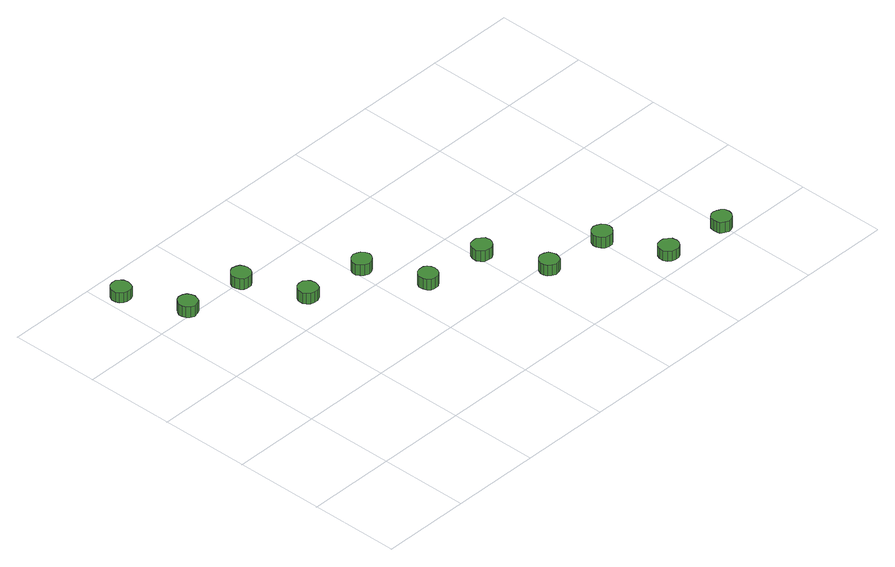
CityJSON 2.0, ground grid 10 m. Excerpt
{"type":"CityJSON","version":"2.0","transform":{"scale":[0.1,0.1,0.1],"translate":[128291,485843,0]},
"CityObjects":{
"tree1":{"type":"SolitaryVegetationObject","attributes":{"function":"something"},"geometry":[{"type":"MultiSurface","lod":"1","boundaries":[[[0,1,2,3,4,5,6,7,8,9,10,11,12,13,14]],[[15,16,17,18,19,20,21,22,23,24,25,26,27,28,29]],[[0,29,28,1]],[[1,28,27,2]],[[2,27,26,3]],[[3,26,25,4]],[[4,25,24,5]],[[5,24,23,6]],[[6,23,22,7]],[[7,22,21,8]],[[8,21,20,9]],[[9,20,19,10]],[[10,19,18,11]],[[11,18,17,12]],[[12,17,16,13]],[[13,16,15,14]],[[14,15,29,0]]]}]},
"tree2":{"type":"SolitaryVegetationObject","attributes":{"function":"something"},"geometry":[{"type":"MultiSurface","lod":"1","boundaries":[[[30,31,32,33,34,35,36,37,38,39,40,41,42,43,44]],[[45,46,47,48,49,50,51,52,53,54,55,56,57,58,59]],[[30,59,58,31]],[[31,58,57,32]],[[32,57,56,33]],[[33,56,55,34]],[[34,55,54,35]],[[35,54,53,36]],[[36,53,52,37]],[[37,52,51,38]],[[38,51,50,39]],[[39,50,49,40]],[[40,49,48,41]],[[41,48,47,42]],[[42,47,46,43]],[[43,46,45,44]],[[44,45,59,30]]]}]},
"tree3":{"type":"SolitaryVegetationObject","attributes":{"function":"something"},"geometry":[{"type":"MultiSurface","lod":"1","boundaries":[[[60,61,62,63,64,65,66,67,68,69,70,71,72,73,74]],[[75,76,77,78,79,80,81,82,83,84,85,86,87,88,89]],[[60,89,88,61]],[[61,88,87,62]],[[62,87,86,63]],[[63,86,85,64]],[[64,85,84,65]],[[65,84,83,66]],[[66,83,82,67]],[[67,82,81,68]],[[68,81,80,69]],[[69,80,79,70]],[[70,79,78,71]],[[71,78,77,72]],[[72,77,76,73]],[[73,76,75,74]],[[74,75,89,60]]]}]},
"tree4":{"type":"SolitaryVegetationObject","attributes":{"function":"something"},"geometry":[{"type":"MultiSurface","lod":"1","boundaries":[[[90,91,92,93,94,95,96,97,98,99,100,101,102,103,104]],[[105,106,107,108,109,110,111,112,113,114,115,116,117,118,119]],[[90,119,118,91]],[[91,118,117,92]],[[92,117,116,93]],[[93,116,115,94]],[[94,115,114,95]],[[95,114,113,96]],[[96,113,112,97]],[[97,112,111,98]],[[98,111,110,99]],[[99,110,109,100]],[[100,109,108,101]],[[101,108,107,102]],[[102,107,106,103]],[[103,106,105,104]],[[104,105,119,90]]]}]},
"tree5":{"type":"SolitaryVegetationObject","attributes":{"function":"something"},"geometry":[{"type":"MultiSurface","lod":"1","boundaries":[[[120,121,122,123,124,125,126,127,128,129,130,131,132,133,134]],[[135,136,137,138,139,140,141,142,143,144,145,146,147,148,149]],[[120,149,148,121]],[[121,148,147,122]],[[122,147,146,123]],[[123,146,145,124]],[[124,145,144,125]],[[125,144,143,126]],[[126,143,142,127]],[[127,142,141,128]],[[128,141,140,129]],[[129,140,139,130]],[[130,139,138,131]],[[131,138,137,132]],[[132,137,136,133]],[[133,136,135,134]],[[134,135,149,120]]]}]},
"tree6":{"type":"SolitaryVegetationObject","attributes":{"function":"something"},"geometry":[{"type":"MultiSurface","lod":"1","boundaries":[[[150,151,152,153,154,155,156,157,158,159,160,161,162,163,164]],[[165,166,167,168,169,170,171,172,173,174,175,176,177,178,179]],[[150,179,178,151]],[[151,178,177,152]],[[152,177,176,153]],[[153,176,175,154]],[[154,175,174,155]],[[155,174,173,156]],[[156,173,172,157]],[[157,172,171,158]],[[158,171,170,159]],[[159,170,169,160]],[[160,169,168,161]],[[161,168,167,162]],[[162,167,166,163]],[[163,166,165,164]],[[164,165,179,150]]]}]},
"tree7":{"type":"SolitaryVegetationObject","attributes":{"function":"something"},"geometry":[{"type":"MultiSurface","lod":"1","boundaries":[[[180,181,182,183,184,185,186,187,188,189,190,191,192,193,194]],[[195,196,197,198,199,200,201,202,203,204,205,206,207,208,209]],[[180,209,208,181]],[[181,208,207,182]],[[182,207,206,183]],[[183,206,205,184]],[[184,205,204,185]],[[185,204,203,186]],[[186,203,202,187]],[[187,202,201,188]],[[188,201,200,189]],[[189,200,199,190]],[[190,199,198,191]],[[191,198,197,192]],[[192,197,196,193]],[[193,196,195,194]],[[194,195,209,180]]]}]},
"tree8":{"type":"SolitaryVegetationObject","attributes":{"function":"something"},"geometry":[{"type":"MultiSurface","lod":"1","boundaries":[[[210,211,212,213,214,215,216,217,218,219,220,221,222,223,224]],[[225,226,227,228,229,230,231,232,233,234,235,236,237,238,239]],[[210,239,238,211]],[[211,238,237,212]],[[212,237,236,213]],[[213,236,235,214]],[[214,235,234,215]],[[215,234,233,216]],[[216,233,232,217]],[[217,232,231,218]],[[218,231,230,219]],[[219,230,229,220]],[[220,229,228,221]],[[221,228,227,222]],[[222,227,226,223]],[[223,226,225,224]],[[224,225,239,210]]]}]},
"tree9":{"type":"SolitaryVegetationObject","attributes":{"function":"something"},"geometry":[{"type":"MultiSurface","lod":"1","boundaries":[[[240,241,242,243,244,245,246,247,248,249,250,251,252,253,254]],[[255,256,257,258,259,260,261,262,263,264,265,266,267,268,269]],[[240,269,268,241]],[[241,268,267,242]],[[242,267,266,243]],[[243,266,265,244]],[[244,265,264,245]],[[245,264,263,246]],[[246,263,262,247]],[[247,262,261,248]],[[248,261,260,249]],[[249,260,259,250]],[[250,259,258,251]],[[251,258,257,252]],[[252,257,256,253]],[[253,256,255,254]],[[254,255,269,240]]]}]},
"tree10":{"type":"SolitaryVegetationObject","attributes":{"function":"something"},"geometry":[{"type":"MultiSurface","lod":"1","boundaries":[[[270,271,272,273,274,275,276,277,278,279,280,281,282,283,284]],[[285,286,287,288,289,290,291,292,293,294,295,296,297,298,299]],[[270,299,298,271]],[[271,298,297,272]],[[272,297,296,273]],[[273,296,295,274]],[[274,295,294,275]],[[275,294,293,276]],[[276,293,292,277]],[[277,292,291,278]],[[278,291,290,279]],[[279,290,289,280]],[[280,289,288,281]],[[281,288,287,282]],[[282,287,286,283]],[[283,286,285,284]],[[284,285,299,270]]]}]},
"tree11":{"type":"SolitaryVegetationObject","attributes":{"function":"something"},"geometry":[{"type":"MultiSurface","lod":"1","boundaries":[[[300,301,302,303,304,305,306,307,308,309,310,311,312,313,314]],[[315,316,317,318,319,320,321,322,323,324,325,326,327,328,329]],[[300,329,328,301]],[[301,328,327,302]],[[302,327,326,303]],[[303,326,325,304]],[[304,325,324,305]],[[305,324,323,306]],[[306,323,322,307]],[[307,322,321,308]],[[308,321,320,309]],[[309,320,319,310]],[[310,319,318,311]],[[311,318,317,312]],[[312,317,316,313]],[[313,316,315,314]],[[314,315,329,300]]]}]}
},
"vertices":[
[25,368,21],[24,373,21],[22,376,21],[18,379,21],[13,379,21],[9,378,21],[6,375,21],[4,371,21],[4,366,21],[6,362,21],[9,359,21],[13,358,21],[18,358,21],[22,360,21],[24,364,21],[24,364,9],[22,360,9],[18,358,9],[13,358,9],[9,359,9],[6,362,9],[4,366,9],[4,371,9],[6,375,9],[9,378,9],[13,379,9],[18,379,9],[22,376,9],[24,373,9],[25,368,9],
[54,306,20],[53,310,20],[51,314,20],[47,316,20],[42,317,20],[38,315,20],[35,312,20],[33,308,20],[33,304,20],[35,300,20],[38,297,20],[42,295,20],[47,296,20],[51,298,20],[53,302,20],[53,302,7],[51,298,7],[47,296,7],[42,295,7],[38,297,7],[35,300,7],[33,304,7],[33,308,7],[35,312,7],[38,315,7],[42,317,7],[47,316,7],[51,314,7],[53,310,7],[54,306,7],
[122,298,21],[121,302,21],[119,306,21],[115,308,21],[110,309,21],[106,307,21],[103,304,21],[101,300,21],[101,296,21],[103,291,21],[106,288,21],[110,287,21],[115,287,21],[119,290,21],[121,293,21],[121,293,8],[119,290,8],[115,287,8],[110,287,8],[106,288,8],[103,291,8],[101,296,8],[101,300,8],[103,304,8],[106,307,8],[110,309,8],[115,308,8],[119,306,8],[121,302,8],[122,298,8],
[151,235,19],[150,240,19],[148,243,19],[144,246,19],[139,246,19],[135,245,19],[132,242,19],[130,238,19],[130,233,19],[132,229,19],[135,226,19],[139,225,19],[144,225,19],[148,227,19],[150,231,19],[150,231,6],[148,227,6],[144,225,6],[139,225,6],[135,226,6],[132,229,6],[130,233,6],[130,238,6],[132,242,6],[135,245,6],[139,246,6],[144,246,6],[148,243,6],[150,240,6],[151,235,6],
[219,226,21],[218,230,21],[215,234,21],[211,236,21],[207,237,21],[202,235,21],[199,232,21],[197,228,21],[197,224,21],[199,220,21],[202,217,21],[207,215,21],[211,216,21],[215,218,21],[218,222,21],[218,222,8],[215,218,8],[211,216,8],[207,215,8],[202,217,8],[199,220,8],[197,224,8],[197,228,8],[199,232,8],[202,235,8],[207,237,8],[211,236,8],[215,234,8],[218,230,8],[219,226,8],
[248,165,19],[247,169,19],[245,173,19],[241,175,19],[236,175,19],[232,174,19],[229,171,19],[227,167,19],[227,162,19],[229,158,19],[232,155,19],[236,154,19],[241,154,19],[245,157,19],[247,160,19],[247,160,6],[245,157,6],[241,154,6],[236,154,6],[232,155,6],[229,158,6],[227,162,6],[227,167,6],[229,171,6],[232,174,6],[236,175,6],[241,175,6],[245,173,6],[247,169,6],[248,165,6],
[316,155,21],[315,160,21],[312,163,21],[308,166,21],[304,166,21],[299,165,21],[296,162,21],[294,158,21],[294,153,21],[296,149,21],[299,146,21],[304,145,21],[308,145,21],[312,147,21],[315,151,21],[315,151,8],[312,147,8],[308,145,8],[304,145,8],[299,146,8],[296,149,8],[294,153,8],[294,158,8],[296,162,8],[299,165,8],[304,166,8],[308,166,8],[312,163,8],[315,160,8],[316,155,8],
[345,93,19],[344,97,19],[342,101,19],[338,103,19],[333,104,19],[329,102,19],[326,99,19],[324,95,19],[324,91,19],[326,87,19],[329,84,19],[333,82,19],[338,83,19],[342,85,19],[344,89,19],[344,89,6],[342,85,6],[338,83,6],[333,82,6],[329,84,6],[326,87,6],[324,91,6],[324,95,6],[326,99,6],[329,102,6],[333,104,6],[338,103,6],[342,101,6],[344,97,6],[345,93,6],
[413,85,20],[412,89,20],[409,93,20],[405,95,20],[401,96,20],[396,94,20],[393,91,20],[391,87,20],[391,83,20],[393,78,20],[396,75,20],[401,74,20],[405,74,20],[409,77,20],[412,80,20],[412,80,7],[409,77,7],[405,74,7],[401,74,7],[396,75,7],[393,78,7],[391,83,7],[391,87,7],[393,91,7],[396,94,7],[401,96,7],[405,95,7],[409,93,7],[412,89,7],[413,85,7],
[442,22,19],[441,27,19],[438,30,19],[434,33,19],[430,33,19],[425,32,19],[422,29,19],[420,25,19],[420,20,19],[422,16,19],[425,13,19],[430,12,19],[434,12,19],[438,14,19],[441,18,19],[441,18,7],[438,14,7],[434,12,7],[430,12,7],[425,13,7],[422,16,7],[420,20,7],[420,25,7],[422,29,7],[425,32,7],[430,33,7],[434,33,7],[438,30,7],[441,27,7],[442,22,7],
[509,14,21],[508,19,21],[505,22,21],[501,24,21],[497,25,21],[493,24,21],[489,21,21],[488,16,21],[488,12,21],[489,8,21],[493,5,21],[497,3,21],[501,4,21],[505,6,21],[508,10,21],[508,10,8],[505,6,8],[501,4,8],[497,3,8],[493,5,8],[489,8,8],[488,12,8],[488,16,8],[489,21,8],[493,24,8],[497,25,8],[501,24,8],[505,22,8],[508,19,8],[509,14,8]
]}
